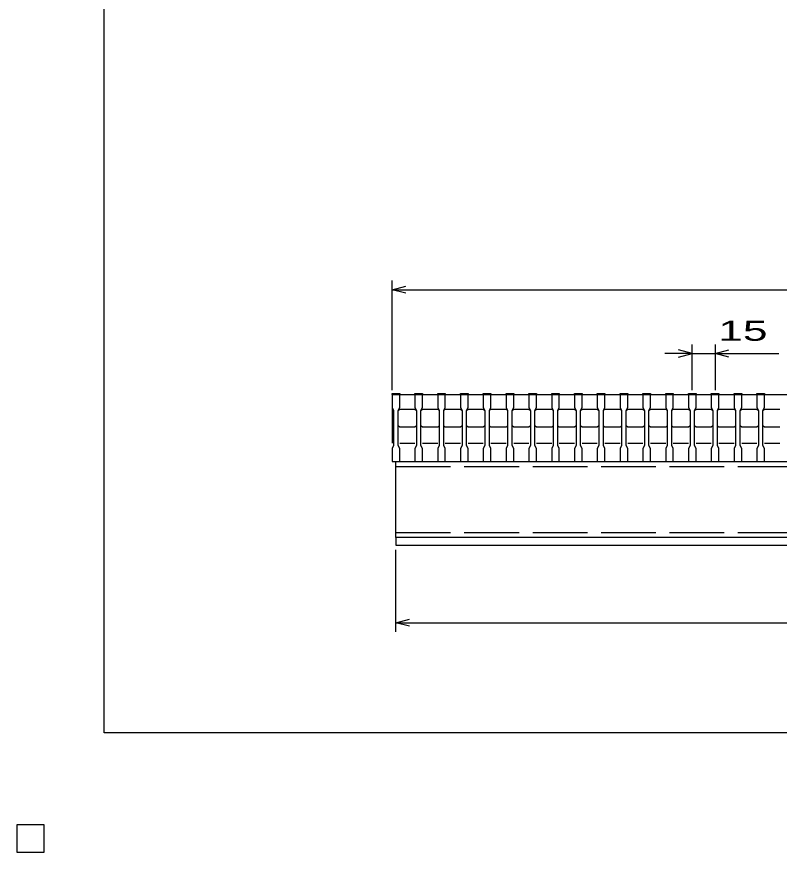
# Model space of a CAD drawing. Units: millimetres, scale not verified. Extents: x -1092 to 1042, y -770 to 629.
# Drawn here: x -1092 to -590, y -770 to -220 of the extents above; entities that cross this region are included whole.
import ezdxf
from ezdxf.enums import TextEntityAlignment as Align

# ---------------------------------------------------------------- set-up
doc = ezdxf.new("R2010")
doc.units = ezdxf.units.MM
doc.header["$LTSCALE"] = 6
doc.linetypes.add('DASHED', pattern=[7.5, 6, -1.5])
for name, color, linetype, lineweight in [('0_2', 150, 'Continuous', 25), ('16', 3, 'Continuous', 25), ('22', 4, 'Continuous', 25)]:
    doc.layers.add(name, color=color, linetype=linetype, lineweight=lineweight)
doc.styles.add('ベクトル', font='')
doc.styles.get('ベクトル').set_extended_font_data('ベクトル')

msp = doc.modelspace()

# ---------------------------------------------------------------- linework, layer by layer
at = {"layer": '0_2'}
for p, q in [((-1034.4, -690.9), (-1034.4, 629.1)), ((1041.6, -690.9), (-1034.4, -690.9))]:
    msp.add_line(p, q, dxfattribs=at)
at = {"layer": '16'}
for p, q in [((-845, -468.5), (-845, -467.8)), ((-845, -467.8), (-840, -467.8)), ((-845, -468.5), (-845, -477)), ((-840, -468.5), (-845, -468.5)), ((-845, -468.5), (-845, -500.5)), ((-845, -468.5), (-255, -468.5)), ((-840, -467.8), (-840, -468.5)), ((-840, -477), (-840, -468.5)), ((-830, -468.5), (-830, -467.8)), ((-830, -467.8), (-825, -467.8)), ((-830, -468.5), (-830, -477)), ((-825, -468.5), (-830, -468.5)), ((-825, -467.8), (-825, -468.5)), ((-825, -477), (-825, -468.5)), ((-815, -468.5), (-815, -467.8)), ((-815, -467.8), (-810, -467.8)), ((-815, -468.5), (-815, -477)), ((-810, -468.5), (-815, -468.5)), ((-810, -467.8), (-810, -468.5)), ((-810, -477), (-810, -468.5)), ((-800, -468.5), (-800, -467.8)), ((-800, -467.8), (-795, -467.8)), ((-800, -468.5), (-800, -477)), ((-795, -468.5), (-800, -468.5)), ((-795, -467.8), (-795, -468.5)), ((-795, -477), (-795, -468.5)), ((-785, -468.5), (-785, -467.8)), ((-785, -467.8), (-780, -467.8)), ((-785, -468.5), (-785, -477)), ((-780, -468.5), (-785, -468.5)), ((-780, -467.8), (-780, -468.5)), ((-780, -477), (-780, -468.5)), ((-770, -468.5), (-770, -467.8)), ((-770, -467.8), (-765, -467.8)), ((-770, -468.5), (-770, -477)), ((-765, -468.5), (-770, -468.5)), ((-765, -467.8), (-765, -468.5)), ((-765, -477), (-765, -468.5)), ((-755, -468.5), (-755, -467.8)), ((-755, -467.8), (-750, -467.8)), ((-755, -468.5), (-755, -477)), ((-750, -468.5), (-755, -468.5)), ((-750, -467.8), (-750, -468.5)), ((-750, -477), (-750, -468.5)), ((-740, -468.5), (-740, -467.8)), ((-740, -467.8), (-735, -467.8)), ((-740, -468.5), (-740, -477)), ((-735, -468.5), (-740, -468.5)), ((-735, -467.8), (-735, -468.5)), ((-735, -477), (-735, -468.5)), ((-725, -468.5), (-725, -467.8)), ((-725, -467.8), (-720, -467.8)), ((-725, -468.5), (-725, -477)), ((-720, -468.5), (-725, -468.5)), ((-720, -467.8), (-720, -468.5)), ((-720, -477), (-720, -468.5)), ((-710, -468.5), (-710, -467.8)), ((-710, -467.8), (-705, -467.8)), ((-710, -468.5), (-710, -477)), ((-705, -468.5), (-710, -468.5)), ((-705, -467.8), (-705, -468.5)), ((-705, -477), (-705, -468.5)), ((-695, -468.5), (-695, -467.8)), ((-695, -467.8), (-690, -467.8)), ((-695, -468.5), (-695, -477)), ((-690, -468.5), (-695, -468.5)), ((-690, -467.8), (-690, -468.5)), ((-690, -477), (-690, -468.5)), ((-680, -468.5), (-680, -467.8)), ((-680, -467.8), (-675, -467.8)), ((-680, -468.5), (-680, -477)), ((-675, -468.5), (-680, -468.5)), ((-675, -467.8), (-675, -468.5)), ((-675, -477), (-675, -468.5)), ((-665, -468.5), (-665, -467.8)), ((-665, -467.8), (-660, -467.8)), ((-665, -468.5), (-665, -477)), ((-660, -468.5), (-665, -468.5)), ((-660, -467.8), (-660, -468.5)), ((-660, -477), (-660, -468.5)), ((-650, -468.5), (-650, -467.8)), ((-650, -467.8), (-645, -467.8)), ((-650, -468.5), (-650, -477)), ((-645, -468.5), (-650, -468.5)), ((-645, -467.8), (-645, -468.5)), ((-645, -477), (-645, -468.5)), ((-635, -468.5), (-635, -467.8)), ((-635, -467.8), (-630, -467.8)), ((-635, -468.5), (-635, -477)), ((-630, -468.5), (-635, -468.5)), ((-630, -467.8), (-630, -468.5)), ((-630, -477), (-630, -468.5)), ((-620, -468.5), (-620, -467.8)), ((-620, -467.8), (-615, -467.8)), ((-620, -468.5), (-620, -477)), ((-615, -468.5), (-620, -468.5)), ((-615, -467.8), (-615, -468.5)), ((-615, -477), (-615, -468.5)), ((-605, -468.5), (-605, -467.8)), ((-605, -467.8), (-600, -467.8)), ((-605, -468.5), (-605, -477)), ((-600, -468.5), (-605, -468.5)), ((-600, -467.8), (-600, -468.5)), ((-600, -477), (-600, -468.5)), ((-845, -477), (-844, -479)), ((-841, -479), (-840, -477)), ((-841, -479), (-840, -478)), ((-840, -478), (-830, -478)), ((-830, -477), (-829, -479)), ((-830, -478), (-829, -479)), ((-826, -479), (-825, -477)), ((-826, -479), (-825, -478)), ((-825, -478), (-815, -478)), ((-815, -477), (-814, -479)), ((-815, -478), (-814, -479)), ((-811, -479), (-810, -477)), ((-811, -479), (-810, -478)), ((-810, -478), (-800, -478)), ((-800, -477), (-799, -479)), ((-800, -478), (-799, -479)), ((-796, -479), (-795, -477)), ((-796, -479), (-795, -478)), ((-795, -478), (-785, -478)), ((-785, -477), (-784, -479)), ((-785, -478), (-784, -479)), ((-781, -479), (-780, -477)), ((-781, -479), (-780, -478)), ((-780, -478), (-770, -478)), ((-770, -477), (-769, -479)), ((-770, -478), (-769, -479)), ((-766, -479), (-765, -477)), ((-766, -479), (-765, -478)), ((-765, -478), (-755, -478)), ((-755, -477), (-754, -479)), ((-755, -478), (-754, -479)), ((-751, -479), (-750, -477)), ((-751, -479), (-750, -478)), ((-750, -478), (-740, -478)), ((-740, -477), (-739, -479)), ((-740, -478), (-739, -479)), ((-736, -479), (-735, -477)), ((-736, -479), (-735, -478)), ((-735, -478), (-725, -478)), ((-725, -477), (-724, -479)), ((-725, -478), (-724, -479)), ((-721, -479), (-720, -477)), ((-721, -479), (-720, -478)), ((-720, -478), (-710, -478)), ((-710, -477), (-709, -479)), ((-710, -478), (-709, -479)), ((-706, -479), (-705, -477)), ((-706, -479), (-705, -478)), ((-705, -478), (-695, -478)), ((-695, -477), (-694, -479)), ((-695, -478), (-694, -479)), ((-691, -479), (-690, -477)), ((-691, -479), (-690, -478)), ((-690, -478), (-680, -478)), ((-680, -477), (-679, -479)), ((-680, -478), (-679, -479)), ((-676, -479), (-675, -477)), ((-676, -479), (-675, -478)), ((-675, -478), (-665, -478)), ((-665, -477), (-664, -479)), ((-665, -478), (-664, -479)), ((-661, -479), (-660, -477)), ((-661, -479), (-660, -478)), ((-660, -478), (-650, -478)), ((-650, -477), (-649, -479)), ((-650, -478), (-649, -479)), ((-646, -479), (-645, -477)), ((-646, -479), (-645, -478)), ((-645, -478), (-635, -478)), ((-635, -477), (-634, -479)), ((-635, -478), (-634, -479)), ((-631, -479), (-630, -477)), ((-631, -479), (-630, -478)), ((-630, -478), (-620, -478)), ((-620, -477), (-619, -479)), ((-620, -478), (-619, -479)), ((-616, -479), (-615, -477)), ((-616, -479), (-615, -478)), ((-615, -478), (-605, -478)), ((-605, -477), (-604, -479)), ((-605, -478), (-604, -479)), ((-601, -479), (-600, -477)), ((-601, -479), (-600, -478)), ((-600, -478), (-590, -478)), ((-844, -479), (-844, -502)), ((-841, -502), (-841, -479)), ((-829, -479), (-829, -502)), ((-826, -502), (-826, -479)), ((-814, -479), (-814, -502)), ((-811, -502), (-811, -479)), ((-799, -479), (-799, -502)), ((-796, -502), (-796, -479)), ((-784, -479), (-784, -502)), ((-781, -502), (-781, -479)), ((-769, -479), (-769, -502)), ((-766, -502), (-766, -479)), ((-754, -479), (-754, -502)), ((-751, -502), (-751, -479)), ((-739, -479), (-739, -502)), ((-736, -502), (-736, -479)), ((-724, -479), (-724, -502)), ((-721, -502), (-721, -479)), ((-709, -479), (-709, -502)), ((-706, -502), (-706, -479)), ((-694, -479), (-694, -502)), ((-691, -502), (-691, -479)), ((-679, -479), (-679, -502)), ((-676, -502), (-676, -479)), ((-664, -479), (-664, -502)), ((-661, -502), (-661, -479)), ((-649, -479), (-649, -502)), ((-646, -502), (-646, -479)), ((-634, -479), (-634, -502)), ((-631, -502), (-631, -479)), ((-619, -479), (-619, -502)), ((-616, -502), (-616, -479)), ((-604, -479), (-604, -502)), ((-601, -502), (-601, -479)), ((-840, -490), (-841, -489)), ((-829, -489), (-830, -490)), ((-825, -490), (-826, -489)), ((-814, -489), (-815, -490)), ((-810, -490), (-811, -489)), ((-799, -489), (-800, -490)), ((-795, -490), (-796, -489)), ((-784, -489), (-785, -490)), ((-780, -490), (-781, -489)), ((-769, -489), (-770, -490)), ((-765, -490), (-766, -489)), ((-754, -489), (-755, -490)), ((-750, -490), (-751, -489)), ((-739, -489), (-740, -490)), ((-735, -490), (-736, -489)), ((-724, -489), (-725, -490)), ((-720, -490), (-721, -489)), ((-709, -489), (-710, -490)), ((-705, -490), (-706, -489)), ((-694, -489), (-695, -490)), ((-690, -490), (-691, -489)), ((-679, -489), (-680, -490)), ((-675, -490), (-676, -489)), ((-664, -489), (-665, -490)), ((-660, -490), (-661, -489)), ((-649, -489), (-650, -490)), ((-645, -490), (-646, -489)), ((-634, -489), (-635, -490)), ((-630, -490), (-631, -489)), ((-619, -489), (-620, -490)), ((-615, -490), (-616, -489)), ((-604, -489), (-605, -490)), ((-600, -490), (-601, -489)), ((-830, -490), (-840, -490)), ((-815, -490), (-825, -490)), ((-800, -490), (-810, -490)), ((-785, -490), (-795, -490)), ((-770, -490), (-780, -490)), ((-755, -490), (-765, -490)), ((-740, -490), (-750, -490)), ((-725, -490), (-735, -490)), ((-710, -490), (-720, -490)), ((-695, -490), (-705, -490)), ((-680, -490), (-690, -490)), ((-665, -490), (-675, -490)), ((-650, -490), (-660, -490)), ((-635, -490), (-645, -490)), ((-620, -490), (-630, -490)), ((-605, -490), (-615, -490)), ((-590, -490), (-600, -490)), ((-844, -502), (-845, -504)), ((-845, -504), (-845, -512.5)), ((-840, -504), (-841, -502)), ((-840, -500.5), (-830, -500.5)), ((-840, -512.5), (-840, -504)), ((-829, -502), (-830, -504)), ((-830, -504), (-830, -512.5)), ((-825, -504), (-826, -502)), ((-825, -500.5), (-815, -500.5)), ((-825, -512.5), (-825, -504)), ((-814, -502), (-815, -504)), ((-815, -504), (-815, -512.5)), ((-810, -504), (-811, -502)), ((-810, -500.5), (-800, -500.5)), ((-810, -512.5), (-810, -504)), ((-799, -502), (-800, -504)), ((-800, -504), (-800, -512.5)), ((-795, -504), (-796, -502)), ((-795, -500.5), (-785, -500.5)), ((-795, -512.5), (-795, -504)), ((-784, -502), (-785, -504)), ((-785, -504), (-785, -512.5)), ((-780, -504), (-781, -502)), ((-780, -500.5), (-770, -500.5)), ((-780, -512.5), (-780, -504)), ((-769, -502), (-770, -504)), ((-770, -504), (-770, -512.5)), ((-765, -504), (-766, -502)), ((-765, -500.5), (-755, -500.5)), ((-765, -512.5), (-765, -504)), ((-754, -502), (-755, -504)), ((-755, -504), (-755, -512.5)), ((-750, -504), (-751, -502)), ((-750, -500.5), (-740, -500.5)), ((-750, -512.5), (-750, -504)), ((-739, -502), (-740, -504)), ((-740, -504), (-740, -512.5)), ((-735, -504), (-736, -502)), ((-735, -500.5), (-725, -500.5)), ((-735, -512.5), (-735, -504)), ((-724, -502), (-725, -504)), ((-725, -504), (-725, -512.5)), ((-720, -504), (-721, -502)), ((-720, -500.5), (-710, -500.5)), ((-720, -512.5), (-720, -504)), ((-709, -502), (-710, -504)), ((-710, -504), (-710, -512.5)), ((-705, -504), (-706, -502)), ((-705, -500.5), (-695, -500.5)), ((-705, -512.5), (-705, -504)), ((-694, -502), (-695, -504)), ((-695, -504), (-695, -512.5)), ((-690, -504), (-691, -502)), ((-690, -500.5), (-680, -500.5)), ((-690, -512.5), (-690, -504)), ((-679, -502), (-680, -504)), ((-680, -504), (-680, -512.5)), ((-675, -504), (-676, -502)), ((-675, -500.5), (-665, -500.5)), ((-675, -512.5), (-675, -504)), ((-664, -502), (-665, -504)), ((-665, -504), (-665, -512.5)), ((-660, -504), (-661, -502)), ((-660, -500.5), (-650, -500.5)), ((-660, -512.5), (-660, -504)), ((-649, -502), (-650, -504)), ((-650, -504), (-650, -512.5)), ((-645, -504), (-646, -502)), ((-645, -500.5), (-635, -500.5)), ((-645, -512.5), (-645, -504)), ((-634, -502), (-635, -504)), ((-635, -504), (-635, -512.5)), ((-630, -504), (-631, -502)), ((-630, -500.5), (-620, -500.5)), ((-630, -512.5), (-630, -504)), ((-619, -502), (-620, -504)), ((-620, -504), (-620, -512.5)), ((-615, -504), (-616, -502)), ((-615, -500.5), (-605, -500.5)), ((-615, -512.5), (-615, -504)), ((-604, -502), (-605, -504)), ((-605, -504), (-605, -512.5)), ((-600, -504), (-601, -502)), ((-600, -500.5), (-590, -500.5)), ((-600, -512.5), (-600, -504)), ((-845, -512.5), (-840, -512.5)), ((-842.5, -512.5), (-257.5, -512.5)), ((-842.5, -562.5), (-842.5, -512.5)), ((-830, -512.5), (-825, -512.5)), ((-815, -512.5), (-810, -512.5)), ((-800, -512.5), (-795, -512.5)), ((-785, -512.5), (-780, -512.5)), ((-770, -512.5), (-765, -512.5)), ((-755, -512.5), (-750, -512.5)), ((-740, -512.5), (-735, -512.5)), ((-725, -512.5), (-720, -512.5)), ((-710, -512.5), (-705, -512.5)), ((-695, -512.5), (-690, -512.5)), ((-680, -512.5), (-675, -512.5)), ((-665, -512.5), (-660, -512.5)), ((-650, -512.5), (-645, -512.5)), ((-635, -512.5), (-630, -512.5)), ((-620, -512.5), (-615, -512.5)), ((-605, -512.5), (-600, -512.5)), ((-257.5, -562.5), (-842.5, -562.5)), ((-842.5, -562.5), (-842.5, -567.5)), ((-257.5, -562.5), (-842.5, -562.5)), ((-842.5, -567.5), (-257.5, -567.5)), ((-1074, -751.5), (-1092, -751.5)), ((-1092, -751.5), (-1092, -769.5)), ((-1074, -751.5), (-1092, -751.5)), ((-1092, -751.5), (-1092, -769.5)), ((-1074, -751.5), (-1092, -751.5)), ((-1092, -751.5), (-1092, -769.5)), ((-1074, -751.5), (-1092, -751.5)), ((-1092, -751.5), (-1092, -769.5)), ((-1074, -751.5), (-1092, -751.5)), ((-1092, -751.5), (-1092, -769.5)), ((-1074, -769.5), (-1074, -751.5)), ((-1074, -769.5), (-1074, -751.5)), ((-1074, -769.5), (-1074, -751.5)), ((-1074, -769.5), (-1074, -751.5)), ((-1074, -769.5), (-1074, -751.5)), ((-1092, -769.5), (-1074, -769.5)), ((-1092, -769.5), (-1074, -769.5)), ((-1092, -769.5), (-1074, -769.5)), ((-1092, -769.5), (-1074, -769.5)), ((-1092, -769.5), (-1074, -769.5))]:
    msp.add_line(p, q, dxfattribs=at)
at = {"layer": '16', "linetype": 'DASHED'}
for p, q in [((-842.5, -515.7), (-257.5, -515.7)), ((-842.5, -559.3), (-257.5, -559.3))]:
    msp.add_line(p, q, dxfattribs=at)
at = {"layer": '22'}
for p, q in [((-845, -465.5), (-845, -393.5)), ((-845, -399.5), (-836, -397.1)), ((-836, -401.9), (-845, -399.5)), ((-845, -399.5), (-255, -399.5)), ((-647.5, -441.5), (-656.5, -439.1)), ((-647.5, -465.5), (-647.5, -435.5)), ((-632.5, -435.5), (-632.5, -465.5)), ((-632.5, -441.5), (-623.5, -439.1)), ((-647.5, -441.5), (-665.5, -441.5)), ((-656.5, -443.9), (-647.5, -441.5)), ((-647.5, -441.5), (-632.5, -441.5)), ((-623.5, -443.9), (-632.5, -441.5)), ((-632.5, -441.5), (-590.5, -441.5)), ((-842.5, -624.5), (-842.5, -570.5)), ((-842.5, -618.5), (-833.5, -616.1)), ((-833.5, -620.9), (-842.5, -618.5)), ((-842.5, -618.5), (-257.5, -618.5))]:
    msp.add_line(p, q, dxfattribs=at)
at = {"layer": '22', "color": 2}
for p, q in [((-1074, -751.5), (-1092, -751.5)), ((-1092, -751.5), (-1092, -769.5)), ((-1074, -751.5), (-1092, -751.5)), ((-1092, -751.5), (-1092, -769.5)), ((-1074, -751.5), (-1092, -751.5)), ((-1092, -751.5), (-1092, -769.5)), ((-1074, -769.5), (-1074, -751.5)), ((-1074, -769.5), (-1074, -751.5)), ((-1074, -769.5), (-1074, -751.5)), ((-1092, -769.5), (-1074, -769.5)), ((-1092, -769.5), (-1074, -769.5)), ((-1092, -769.5), (-1074, -769.5))]:
    msp.add_line(p, q, dxfattribs=at)

# ---------------------------------------------------------------- texts
at = {"layer": '22', "color": 2, "style": 'ベクトル', "width": 1.65}
msp.add_text(' 15 ', height=13.2, dxfattribs=at).set_placement((-638.5, -426.5), align=Align.MIDDLE_LEFT)

doc.saveas('drawing.dxf')
